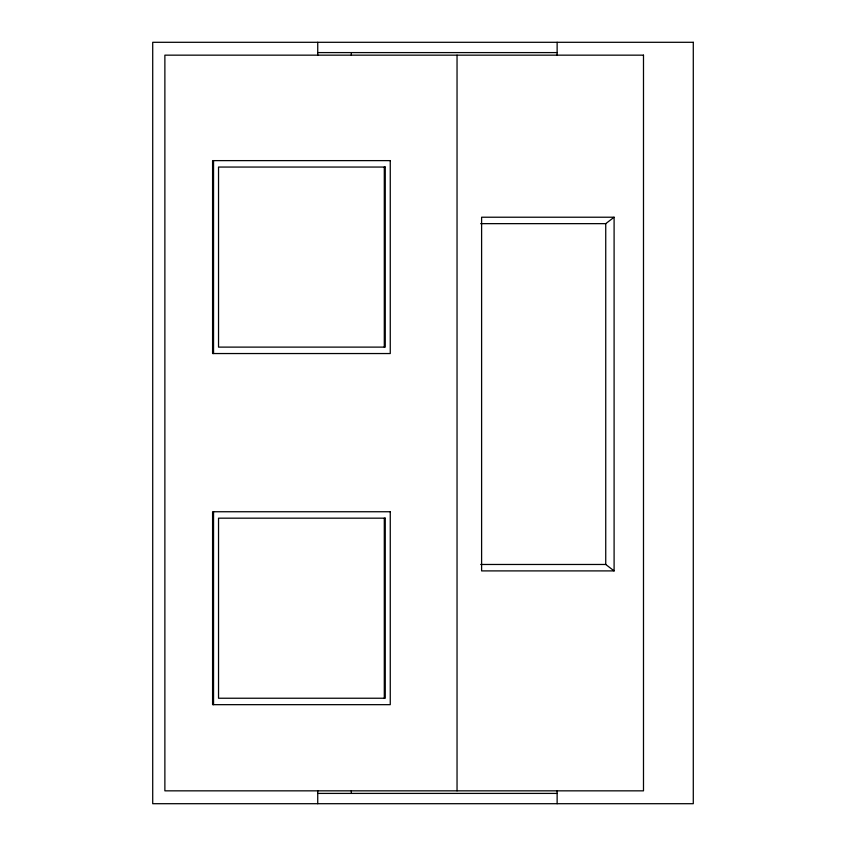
<?xml version="1.0" encoding="UTF-8"?>
<svg xmlns="http://www.w3.org/2000/svg" width="846" height="846" viewBox="0 0 846 846"><rect width="100%" height="100%" fill="white"/><g stroke="black" fill="none" stroke-linecap="round" stroke-linejoin="round"><path stroke-width="1.27" d="M480.687 223.651L605.736 223.651L614.101 217.221L614.101 570.902L481.607 570.902L481.607 217.221L614.101 217.221M317.736 52.589L557.133 52.589M480.687 564.472L605.736 564.472L614.101 570.902M317.736 793.411L557.133 793.411M605.736 223.651L605.736 564.472M557.133 42.3L557.133 55.233M557.133 790.767L557.133 803.7M457.041 55.159L457.041 790.841M384.296 167.053L384.296 347.114M384.296 518.175L384.296 698.236M351.333 52.589L351.333 55.233M351.333 790.767L351.333 793.411M317.736 42.3L317.736 55.233M317.736 790.767L317.736 803.7M213.541 160.624L213.541 353.543M213.541 511.745L213.541 704.665M693.286 42.3L152.714 42.3L152.714 803.7L693.286 803.7L693.286 42.3M643.489 55.159L164.875 55.159L164.875 790.841L643.489 790.841L643.489 55.159M390.26 160.624L212.579 160.624L212.579 353.543L390.26 353.543L390.26 160.624M385.258 167.053L218.532 167.053L218.532 347.114L385.258 347.114L385.258 167.053M390.26 511.745L212.579 511.745L212.579 704.665L390.26 704.665L390.26 511.745M385.258 518.175L218.532 518.175L218.532 698.236L385.258 698.236L385.258 518.175"/></g></svg>
